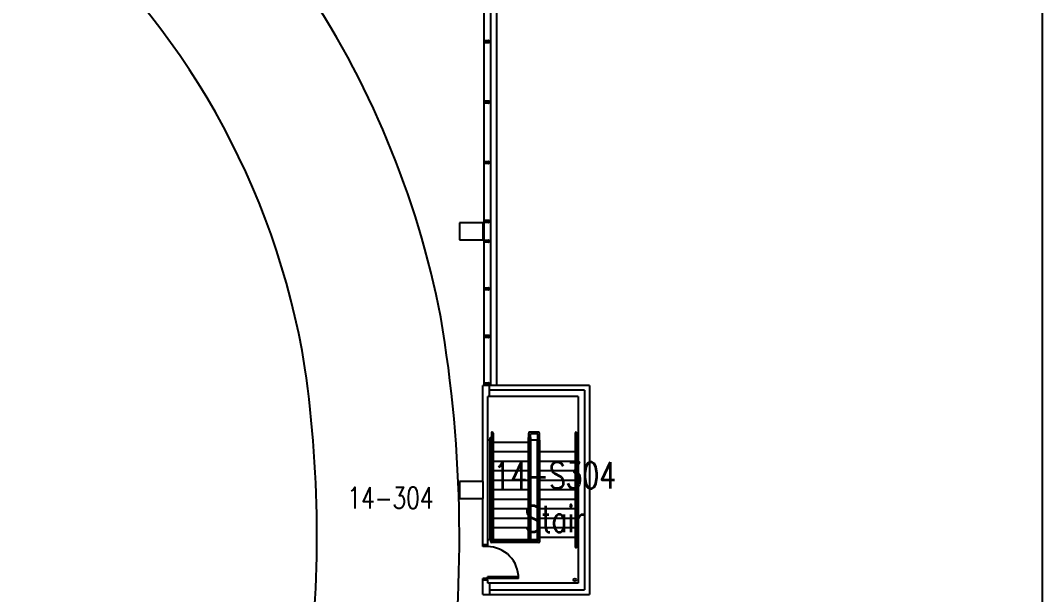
# Model space of a CAD drawing. Extents: x 11182 to 734459, y -1391328 to 152085.
# Drawn here: x 525207 to 555335, y -1339550 to -1322633 of the extents above; entities that cross this region are included whole.
import ezdxf
from ezdxf.enums import TextEntityAlignment as Align

# ---------------------------------------------------------------- set-up
doc = ezdxf.new("R2010")
doc.units = 0
doc.header["$LTSCALE"] = 500
doc.header["$MEASUREMENT"] = 0
doc.layers.add('0_Defpoints', color=106, linetype='CONTINUOUS', plot=False)
for name, color, linetype in [('0_room_data', 7, 'CONTINUOUS'), ('1_Wall_Exist', 251, 'CONTINUOUS'), ('3_Text', 7, 'CONTINUOUS')]:
    doc.layers.add(name, color=color, linetype=linetype)
doc.styles.add('1_200', font='simplex.shx', dxfattribs={"width": 0.75, "height": 460})

# ---------------------------------------------------------------- blocks, each defined once
blk = doc.blocks.new('room_data')
at = {"layer": '3_Text', "style": '1_200', "width": 0.75}
for tag, p in [('ROOMNUM', (0, 0)), ('ROOMUSE', (0, -575))]:
    blk.add_attdef(tag, text='', height=345, dxfattribs=at).set_placement(p, align=Align.MIDDLE_CENTER)

msp = doc.modelspace()

# ---------------------------------------------------------------- linework, layer by layer
at = {"layer": '0_Defpoints'}
msp.add_lwpolyline([(555335, -1382994), (555335, -1288533), (409349, -1288533), (409349, -1382994)], close=True, dxfattribs=at)
at = {"layer": '1_Wall_Exist'}
for p, q in [((539251, -1333387), (539251, -1305893)), ((539066, -1306297), (539066, -1333387)), ((539036, -1323249), (539036, -1323265)), ((539036, -1325029), (539036, -1325045)), ((539036, -1326809), (539036, -1326825)), ((538848, -1328597), (538148, -1328597)), ((538148, -1328597), (538148, -1329097)), ((538848, -1329097), (538848, -1328597)), ((539036, -1328547), (539036, -1328563)), ((538148, -1329097), (538848, -1329097)), ((539036, -1329131), (539036, -1329147)), ((539036, -1330533), (539036, -1330549)), ((539036, -1331935), (539036, -1331951)), ((541978, -1333387), (538832, -1333387)), ((538832, -1336212), (538832, -1333387)), ((539032, -1333717), (539032, -1333387)), ((539036, -1333337), (539036, -1333353)), ((541978, -1333387), (541978, -1339548)), ((538988, -1338088), (538988, -1333717)), ((541648, -1333717), (538988, -1333717)), ((541837, -1333528), (539032, -1333528)), ((541648, -1333717), (541648, -1339217)), ((541837, -1333528), (541837, -1339407)), ((539048, -1334927), (539088, -1334927)), ((539048, -1337932), (539048, -1334927)), ((539088, -1334792), (539088, -1337932)), ((539138, -1334792), (539138, -1337932)), ((540183, -1337932), (540183, -1334927)), ((540183, -1334927), (540190, -1334927)), ((540190, -1337932), (540190, -1334792)), ((540480, -1334767), (540215, -1334767)), ((540240, -1337932), (540240, -1334817)), ((540455, -1334817), (540240, -1334817)), ((540240, -1334927), (540248, -1334927)), ((540248, -1337932), (540248, -1334927)), ((540455, -1337967), (540455, -1334817)), ((540505, -1337992), (540505, -1334792)), ((541558, -1334792), (541558, -1338142)), ((541608, -1334792), (541608, -1338142)), ((539048, -1335002), (539004, -1335002)), ((540183, -1335067), (539138, -1335067)), ((540190, -1335002), (540183, -1335002)), ((540448, -1335002), (540240, -1335002)), ((540448, -1337967), (540448, -1335002)), ((540513, -1338007), (540513, -1335002)), ((541608, -1335002), (541648, -1335002)), ((540183, -1335347), (539138, -1335347)), ((541558, -1335347), (540513, -1335347)), ((540183, -1335627), (539138, -1335627)), ((541558, -1335627), (540513, -1335627)), ((540183, -1335907), (539138, -1335907)), ((541558, -1335907), (540513, -1335907)), ((538848, -1336217), (538148, -1336217)), ((538148, -1336217), (538148, -1336717)), ((538848, -1336717), (538848, -1336217)), ((540183, -1336187), (539138, -1336187)), ((541558, -1336187), (540513, -1336187)), ((538148, -1336717), (538848, -1336717)), ((540183, -1336467), (539138, -1336467)), ((540183, -1336747), (539138, -1336747)), ((541558, -1336467), (540513, -1336467)), ((541558, -1336747), (540513, -1336747)), ((540183, -1337027), (539138, -1337027)), ((541558, -1337027), (540513, -1337027)), ((540183, -1337307), (539138, -1337307)), ((541558, -1337307), (540513, -1337307)), ((540183, -1337587), (539138, -1337587)), ((541558, -1337587), (540513, -1337587)), ((539004, -1337932), (540448, -1337932)), ((541558, -1337867), (540513, -1337867)), ((538988, -1338088), (538832, -1338088)), ((540455, -1337967), (539088, -1337967)), ((540480, -1338017), (539088, -1338017)), ((540500, -1338007), (540513, -1338007)), ((541608, -1338007), (541648, -1338007)), ((538832, -1339548), (538832, -1339078)), ((539886, -1339078), (538832, -1339078)), ((538988, -1339128), (538832, -1339128)), ((538988, -1339217), (538988, -1339128)), ((541648, -1339217), (538988, -1339217)), ((539032, -1339217), (539032, -1339548)), ((539032, -1339407), (541837, -1339407)), ((538832, -1339548), (541978, -1339548))]:
    msp.add_line(p, q, dxfattribs=at)
for points in [[(539042, -1333353), (539000, -1333353), (539000, -1333371, -0.414214), (538999, -1333372), (538998, -1333372), (538998, -1333371), (538995, -1333371, 0.414214), (538994, -1333373), (538994, -1333374, 0.414214), (538995, -1333375), (538998, -1333375), (538998, -1333374), (538999, -1333374, -0.414214), (539000, -1333375), (539000, -1333377), (538872, -1333377), (538872, -1306297)], [(538872, -1323225), (539000, -1323225), (539000, -1323226), (538999, -1323227), (538998, -1323227), (538998, -1323226), (538995, -1323226, 0.414214), (538994, -1323228), (538994, -1323229, 0.414214), (538995, -1323230), (538998, -1323230), (538998, -1323230), (538999, -1323230, -0.414214), (539000, -1323230), (539000, -1323249), (539042, -1323249)], [(539042, -1323265), (539000, -1323265), (539000, -1323283, -0.414214), (538999, -1323284), (538998, -1323284), (538998, -1323283), (538995, -1323283, 0.414214), (538994, -1323285), (538994, -1323286, 0.414214), (538995, -1323287), (538998, -1323287), (538998, -1323286), (538999, -1323286, -0.414214), (539000, -1323287), (539000, -1323289), (538872, -1323289)], [(539036, -1323253), (539035, -1323253), (539034, -1323254), (539034, -1323254), (539034, -1323253), (539033, -1323253), (539033, -1323254), (539033, -1323254), (539032, -1323253), (539032, -1323253), (539031, -1323254), (539031, -1323254), (539030, -1323253), (539030, -1323253), (539030, -1323254), (539029, -1323254), (539029, -1323253), (539029, -1323253), (539028, -1323254), (539028, -1323254), (539027, -1323253), (539027, -1323253), (539026, -1323254), (539026, -1323254), (539026, -1323253), (539025, -1323253), (539025, -1323254), (539025, -1323254), (539024, -1323253), (539024, -1323253), (539023, -1323254), (539023, -1323254), (539022, -1323253), (539022, -1323253), (539022, -1323254), (539021, -1323254), (539021, -1323253), (539021, -1323253), (539020, -1323254), (539020, -1323254), (539020, -1323254, 0.627131), (539020, -1323260), (539021, -1323260), (539021, -1323260), (539021, -1323261), (539022, -1323261), (539022, -1323260), (539022, -1323260), (539023, -1323261), (539023, -1323261), (539024, -1323260), (539024, -1323260), (539025, -1323261), (539025, -1323261), (539025, -1323260), (539026, -1323260), (539026, -1323261), (539026, -1323261), (539027, -1323260), (539027, -1323260), (539028, -1323261), (539028, -1323261), (539029, -1323260), (539029, -1323260), (539029, -1323261), (539030, -1323261), (539030, -1323260), (539030, -1323260), (539031, -1323261), (539031, -1323261), (539032, -1323260), (539032, -1323260), (539033, -1323261), (539033, -1323261), (539033, -1323260), (539034, -1323260), (539034, -1323261), (539034, -1323261), (539035, -1323260), (539035, -1323260), (539036, -1323261)], [(539042, -1323261), (539038, -1323261, -0.414214), (539037, -1323260), (539037, -1323254, -0.414214), (539038, -1323253), (539042, -1323253)], [(539045, -1323287), (539042, -1323288), (539040, -1323287), (539040, -1323286), (539042, -1323286), (539042, -1323227), (539040, -1323227), (539040, -1323227), (539042, -1323226), (539045, -1323226, 1), (539048, -1323227), (539055, -1323230, -0.297334), (539056, -1323231), (539056, -1323232, -0.541623), (539054, -1323233), (539050, -1323232, 0.104064), (539050, -1323231), (539046, -1323231, 0.414214), (539045, -1323232), (539045, -1323256), (539045, -1323257), (539045, -1323257), (539045, -1323281, 0.414214), (539046, -1323282), (539050, -1323282), (539050, -1323282), (539054, -1323280, -0.541623), (539056, -1323281), (539056, -1323282, -0.297334), (539055, -1323283), (539048, -1323287, 1), (539045, -1323287)], [(539066, -1323225), (539042, -1323225), (539042, -1323225, 0.36397), (539042, -1323226), (539045, -1323226), (539048, -1323227), (539064, -1323227), (539064, -1323287), (539048, -1323287, 1.25595), (539045, -1323287)], [(539042, -1323288, 0.36397), (539042, -1323288), (539042, -1323289), (539066, -1323289)], [(538872, -1325005), (539000, -1325005), (539000, -1325006), (538999, -1325007), (538998, -1325007), (538998, -1325006), (538995, -1325006, 0.414214), (538994, -1325008), (538994, -1325009, 0.414214), (538995, -1325010), (538998, -1325010), (538998, -1325010), (538999, -1325010, -0.414214), (539000, -1325010), (539000, -1325029), (539042, -1325029)], [(539066, -1325005), (539042, -1325005), (539042, -1325005, 0.36397), (539042, -1325006), (539045, -1325006), (539048, -1325007), (539064, -1325007), (539064, -1325067), (539048, -1325067, 1.25595), (539045, -1325067), (539042, -1325068, 0.36397), (539042, -1325068), (539042, -1325069), (539066, -1325069)], [(539042, -1325045), (539000, -1325045), (539000, -1325063, -0.414214), (538999, -1325064), (538998, -1325064), (538998, -1325063), (538995, -1325063, 0.414214), (538994, -1325065), (538994, -1325066, 0.414214), (538995, -1325067), (538998, -1325067), (538998, -1325066), (538999, -1325066, -0.414214), (539000, -1325067), (539000, -1325069), (538872, -1325069)], [(539036, -1325033), (539035, -1325033), (539034, -1325034), (539034, -1325034), (539034, -1325033), (539033, -1325033), (539033, -1325034), (539033, -1325034), (539032, -1325033), (539032, -1325033), (539031, -1325034), (539031, -1325034), (539030, -1325033), (539030, -1325033), (539030, -1325034), (539029, -1325034), (539029, -1325033), (539029, -1325033), (539028, -1325034), (539028, -1325034), (539027, -1325033), (539027, -1325033), (539026, -1325034), (539026, -1325034), (539026, -1325033), (539025, -1325033), (539025, -1325034), (539025, -1325034), (539024, -1325033), (539024, -1325033), (539023, -1325034), (539023, -1325034), (539022, -1325033), (539022, -1325033), (539022, -1325034), (539021, -1325034), (539021, -1325033), (539021, -1325033), (539020, -1325034), (539020, -1325034), (539020, -1325034, 0.627131), (539020, -1325040), (539021, -1325040), (539021, -1325040), (539021, -1325041), (539022, -1325041), (539022, -1325040), (539022, -1325040), (539023, -1325041), (539023, -1325041), (539024, -1325040), (539024, -1325040), (539025, -1325041), (539025, -1325041), (539025, -1325040), (539026, -1325040), (539026, -1325041), (539026, -1325041), (539027, -1325040), (539027, -1325040), (539028, -1325041), (539028, -1325041), (539029, -1325040), (539029, -1325040), (539029, -1325041), (539030, -1325041), (539030, -1325040), (539030, -1325040), (539031, -1325041), (539031, -1325041), (539032, -1325040), (539032, -1325040), (539033, -1325041), (539033, -1325041), (539033, -1325040), (539034, -1325040), (539034, -1325041), (539034, -1325041), (539035, -1325040), (539035, -1325040), (539036, -1325041)], [(539042, -1325041), (539038, -1325041, -0.414214), (539037, -1325040), (539037, -1325034, -0.414214), (539038, -1325033), (539042, -1325033)], [(538872, -1326785), (539000, -1326785), (539000, -1326786), (538999, -1326787), (538998, -1326787), (538998, -1326786), (538995, -1326786, 0.414214), (538994, -1326788), (538994, -1326789, 0.414214), (538995, -1326790), (538998, -1326790), (538998, -1326790), (538999, -1326790, -0.414214), (539000, -1326790), (539000, -1326809), (539042, -1326809)], [(539036, -1326813), (539035, -1326813), (539034, -1326814), (539034, -1326814), (539034, -1326813), (539033, -1326813), (539033, -1326814), (539033, -1326814), (539032, -1326813), (539032, -1326813), (539031, -1326814), (539031, -1326814), (539030, -1326813), (539030, -1326813), (539030, -1326814), (539029, -1326814), (539029, -1326813), (539029, -1326813), (539028, -1326814), (539028, -1326814), (539027, -1326813), (539027, -1326813), (539026, -1326814), (539026, -1326814), (539026, -1326813), (539025, -1326813), (539025, -1326814), (539025, -1326814), (539024, -1326813), (539024, -1326813), (539023, -1326814), (539023, -1326814), (539022, -1326813), (539022, -1326813), (539022, -1326814), (539021, -1326814), (539021, -1326813), (539021, -1326813), (539020, -1326814), (539020, -1326814), (539020, -1326814, 0.627131), (539020, -1326820), (539021, -1326820), (539021, -1326820), (539021, -1326821), (539022, -1326821), (539022, -1326820), (539022, -1326820), (539023, -1326821), (539023, -1326821), (539024, -1326820), (539024, -1326820), (539025, -1326821), (539025, -1326821), (539025, -1326820), (539026, -1326820), (539026, -1326821), (539026, -1326821), (539027, -1326820), (539027, -1326820), (539028, -1326821), (539028, -1326821), (539029, -1326820), (539029, -1326820), (539029, -1326821), (539030, -1326821), (539030, -1326820), (539030, -1326820), (539031, -1326821), (539031, -1326821), (539032, -1326820), (539032, -1326820), (539033, -1326821), (539033, -1326821), (539033, -1326820), (539034, -1326820), (539034, -1326821), (539034, -1326821), (539035, -1326820), (539035, -1326820), (539036, -1326821)], [(539042, -1326821), (539038, -1326821, -0.414214), (539037, -1326820), (539037, -1326814, -0.414214), (539038, -1326813), (539042, -1326813)], [(539066, -1326785), (539042, -1326785), (539042, -1326785, 0.36397), (539042, -1326786), (539045, -1326786), (539048, -1326787), (539064, -1326787), (539064, -1326847), (539048, -1326847, 1.25595), (539045, -1326847), (539042, -1326848, 0.36397), (539042, -1326848), (539042, -1326849), (539066, -1326849)], [(539042, -1326825), (539000, -1326825), (539000, -1326843, -0.414214), (538999, -1326844), (538998, -1326844), (538998, -1326843), (538995, -1326843, 0.414214), (538994, -1326845), (538994, -1326846, 0.414214), (538995, -1326847), (538998, -1326847), (538998, -1326846), (538999, -1326846, -0.414214), (539000, -1326847), (539000, -1326849), (538872, -1326849)], [(538872, -1328523), (539000, -1328523), (539000, -1328524), (538999, -1328525), (538998, -1328525), (538998, -1328524), (538995, -1328524, 0.414214), (538994, -1328526), (538994, -1328527, 0.414214), (538995, -1328528), (538998, -1328528), (538998, -1328528), (538999, -1328528, -0.414214), (539000, -1328528), (539000, -1328547), (539042, -1328547)], [(539042, -1328563), (539000, -1328563), (539000, -1328581, -0.414214), (538999, -1328582), (538998, -1328582), (538998, -1328581), (538995, -1328581, 0.414214), (538994, -1328583), (538994, -1328584, 0.414214), (538995, -1328585), (538998, -1328585), (538998, -1328584), (538999, -1328584, -0.414214), (539000, -1328585), (539000, -1328587), (538872, -1328587)], [(539036, -1328551), (539035, -1328551), (539034, -1328552), (539034, -1328552), (539034, -1328551), (539033, -1328551), (539033, -1328552), (539033, -1328552), (539032, -1328551), (539032, -1328551), (539031, -1328552), (539031, -1328552), (539030, -1328551), (539030, -1328551), (539030, -1328552), (539029, -1328552), (539029, -1328551), (539029, -1328551), (539028, -1328552), (539028, -1328552), (539027, -1328551), (539027, -1328551), (539026, -1328552), (539026, -1328552), (539026, -1328551), (539025, -1328551), (539025, -1328552), (539025, -1328552), (539024, -1328551), (539024, -1328551), (539023, -1328552), (539023, -1328552), (539022, -1328551), (539022, -1328551), (539022, -1328552), (539021, -1328552), (539021, -1328551), (539021, -1328551), (539020, -1328552), (539020, -1328552), (539020, -1328552, 0.627131), (539020, -1328558), (539021, -1328558), (539021, -1328558), (539021, -1328559), (539022, -1328559), (539022, -1328558), (539022, -1328558), (539023, -1328559), (539023, -1328559), (539024, -1328558), (539024, -1328558), (539025, -1328559), (539025, -1328559), (539025, -1328558), (539026, -1328558), (539026, -1328559), (539026, -1328559), (539027, -1328558), (539027, -1328558), (539028, -1328559), (539028, -1328559), (539029, -1328558), (539029, -1328558), (539029, -1328559), (539030, -1328559), (539030, -1328558), (539030, -1328558), (539031, -1328559), (539031, -1328559), (539032, -1328558), (539032, -1328558), (539033, -1328559), (539033, -1328559), (539033, -1328558), (539034, -1328558), (539034, -1328559), (539034, -1328559), (539035, -1328558), (539035, -1328558), (539036, -1328559)], [(539042, -1328559), (539038, -1328559, -0.414214), (539037, -1328558), (539037, -1328552, -0.414214), (539038, -1328551), (539042, -1328551)], [(539066, -1328523), (539042, -1328523), (539042, -1328523, 0.36397), (539042, -1328524), (539045, -1328524), (539048, -1328525), (539064, -1328525), (539064, -1328585), (539048, -1328585, 1.25595), (539045, -1328585), (539042, -1328586, 0.36397), (539042, -1328586), (539042, -1328587), (539066, -1328587)], [(538872, -1329107), (539000, -1329107), (539000, -1329108), (538999, -1329109), (538998, -1329109), (538998, -1329108), (538995, -1329108, 0.414214), (538994, -1329110), (538994, -1329111, 0.414214), (538995, -1329112), (538998, -1329112), (538998, -1329112), (538999, -1329112, -0.414214), (539000, -1329112), (539000, -1329131), (539042, -1329131)], [(539042, -1329147), (539000, -1329147), (539000, -1329165, -0.414214), (538999, -1329166), (538998, -1329166), (538998, -1329165), (538995, -1329165, 0.414214), (538994, -1329167), (538994, -1329168, 0.414214), (538995, -1329169), (538998, -1329169), (538998, -1329168), (538999, -1329168, -0.414214), (539000, -1329169), (539000, -1329171), (538872, -1329171)], [(539036, -1329135), (539035, -1329135), (539034, -1329136), (539034, -1329136), (539034, -1329135), (539033, -1329135), (539033, -1329136), (539033, -1329136), (539032, -1329135), (539032, -1329135), (539031, -1329136), (539031, -1329136), (539030, -1329135), (539030, -1329135), (539030, -1329136), (539029, -1329136), (539029, -1329135), (539029, -1329135), (539028, -1329136), (539028, -1329136), (539027, -1329135), (539027, -1329135), (539026, -1329136), (539026, -1329136), (539026, -1329135), (539025, -1329135), (539025, -1329136), (539025, -1329136), (539024, -1329135), (539024, -1329135), (539023, -1329136), (539023, -1329136), (539022, -1329135), (539022, -1329135), (539022, -1329136), (539021, -1329136), (539021, -1329135), (539021, -1329135), (539020, -1329136), (539020, -1329136), (539020, -1329136, 0.627131), (539020, -1329142), (539021, -1329142), (539021, -1329142), (539021, -1329143), (539022, -1329143), (539022, -1329142), (539022, -1329142), (539023, -1329143), (539023, -1329143), (539024, -1329142), (539024, -1329142), (539025, -1329143), (539025, -1329143), (539025, -1329142), (539026, -1329142), (539026, -1329143), (539026, -1329143), (539027, -1329142), (539027, -1329142), (539028, -1329143), (539028, -1329143), (539029, -1329142), (539029, -1329142), (539029, -1329143), (539030, -1329143), (539030, -1329142), (539030, -1329142), (539031, -1329143), (539031, -1329143), (539032, -1329142), (539032, -1329142), (539033, -1329143), (539033, -1329143), (539033, -1329142), (539034, -1329142), (539034, -1329143), (539034, -1329143), (539035, -1329142), (539035, -1329142), (539036, -1329143)], [(539042, -1329143), (539038, -1329143, -0.414214), (539037, -1329142), (539037, -1329136, -0.414214), (539038, -1329135), (539042, -1329135)], [(539066, -1329107), (539042, -1329107), (539042, -1329107, 0.36397), (539042, -1329108), (539045, -1329108), (539048, -1329109), (539064, -1329109), (539064, -1329169), (539048, -1329169, 1.25595), (539045, -1329169), (539042, -1329170, 0.36397), (539042, -1329170), (539042, -1329171), (539066, -1329171)], [(538872, -1330509), (539000, -1330509), (539000, -1330510), (538999, -1330511), (538998, -1330511), (538998, -1330510), (538995, -1330510, 0.414214), (538994, -1330512), (538994, -1330513, 0.414214), (538995, -1330514), (538998, -1330514), (538998, -1330514), (538999, -1330514, -0.414214), (539000, -1330514), (539000, -1330533), (539042, -1330533)], [(539042, -1330549), (539000, -1330549), (539000, -1330567, -0.414214), (538999, -1330568), (538998, -1330568), (538998, -1330567), (538995, -1330567, 0.414214), (538994, -1330569), (538994, -1330570, 0.414214), (538995, -1330571), (538998, -1330571), (538998, -1330570), (538999, -1330570, -0.414214), (539000, -1330571), (539000, -1330573), (538872, -1330573)], [(539036, -1330537), (539035, -1330537), (539034, -1330538), (539034, -1330538), (539034, -1330537), (539033, -1330537), (539033, -1330538), (539033, -1330538), (539032, -1330537), (539032, -1330537), (539031, -1330538), (539031, -1330538), (539030, -1330537), (539030, -1330537), (539030, -1330538), (539029, -1330538), (539029, -1330537), (539029, -1330537), (539028, -1330538), (539028, -1330538), (539027, -1330537), (539027, -1330537), (539026, -1330538), (539026, -1330538), (539026, -1330537), (539025, -1330537), (539025, -1330538), (539025, -1330538), (539024, -1330537), (539024, -1330537), (539023, -1330538), (539023, -1330538), (539022, -1330537), (539022, -1330537), (539022, -1330538), (539021, -1330538), (539021, -1330537), (539021, -1330537), (539020, -1330538), (539020, -1330538), (539020, -1330538, 0.627131), (539020, -1330544), (539021, -1330544), (539021, -1330544), (539021, -1330545), (539022, -1330545), (539022, -1330544), (539022, -1330544), (539023, -1330545), (539023, -1330545), (539024, -1330544), (539024, -1330544), (539025, -1330545), (539025, -1330545), (539025, -1330544), (539026, -1330544), (539026, -1330545), (539026, -1330545), (539027, -1330544), (539027, -1330544), (539028, -1330545), (539028, -1330545), (539029, -1330544), (539029, -1330544), (539029, -1330545), (539030, -1330545), (539030, -1330544), (539030, -1330544), (539031, -1330545), (539031, -1330545), (539032, -1330544), (539032, -1330544), (539033, -1330545), (539033, -1330545), (539033, -1330544), (539034, -1330544), (539034, -1330545), (539034, -1330545), (539035, -1330544), (539035, -1330544), (539036, -1330545)], [(539042, -1330545), (539038, -1330545, -0.414214), (539037, -1330544), (539037, -1330538, -0.414214), (539038, -1330537), (539042, -1330537)], [(539066, -1330509), (539042, -1330509), (539042, -1330509, 0.36397), (539042, -1330510), (539045, -1330510), (539048, -1330511), (539064, -1330511), (539064, -1330571), (539048, -1330571, 1.25595), (539045, -1330571), (539042, -1330572, 0.36397), (539042, -1330572), (539042, -1330573), (539066, -1330573)], [(538872, -1331911), (539000, -1331911), (539000, -1331912), (538999, -1331913), (538998, -1331913), (538998, -1331912), (538995, -1331912, 0.414214), (538994, -1331914), (538994, -1331915, 0.414214), (538995, -1331916), (538998, -1331916), (538998, -1331916), (538999, -1331916, -0.414214), (539000, -1331916), (539000, -1331935), (539042, -1331935)], [(539066, -1331911), (539042, -1331911), (539042, -1331911, 0.36397), (539042, -1331912), (539045, -1331912), (539048, -1331913), (539064, -1331913), (539064, -1331973), (539048, -1331973, 1.25595), (539045, -1331973), (539042, -1331974, 0.36397), (539042, -1331974), (539042, -1331975), (539066, -1331975)], [(539042, -1331951), (539000, -1331951), (539000, -1331969, -0.414214), (538999, -1331970), (538998, -1331970), (538998, -1331969), (538995, -1331969, 0.414214), (538994, -1331971), (538994, -1331972, 0.414214), (538995, -1331973), (538998, -1331973), (538998, -1331972), (538999, -1331972, -0.414214), (539000, -1331973), (539000, -1331975), (538872, -1331975)], [(539036, -1331939), (539035, -1331939), (539034, -1331940), (539034, -1331940), (539034, -1331939), (539033, -1331939), (539033, -1331940), (539033, -1331940), (539032, -1331939), (539032, -1331939), (539031, -1331940), (539031, -1331940), (539030, -1331939), (539030, -1331939), (539030, -1331940), (539029, -1331940), (539029, -1331939), (539029, -1331939), (539028, -1331940), (539028, -1331940), (539027, -1331939), (539027, -1331939), (539026, -1331940), (539026, -1331940), (539026, -1331939), (539025, -1331939), (539025, -1331940), (539025, -1331940), (539024, -1331939), (539024, -1331939), (539023, -1331940), (539023, -1331940), (539022, -1331939), (539022, -1331939), (539022, -1331940), (539021, -1331940), (539021, -1331939), (539021, -1331939), (539020, -1331940), (539020, -1331940), (539020, -1331940, 0.627131), (539020, -1331946), (539021, -1331946), (539021, -1331946), (539021, -1331947), (539022, -1331947), (539022, -1331946), (539022, -1331946), (539023, -1331947), (539023, -1331947), (539024, -1331946), (539024, -1331946), (539025, -1331947), (539025, -1331947), (539025, -1331946), (539026, -1331946), (539026, -1331947), (539026, -1331947), (539027, -1331946), (539027, -1331946), (539028, -1331947), (539028, -1331947), (539029, -1331946), (539029, -1331946), (539029, -1331947), (539030, -1331947), (539030, -1331946), (539030, -1331946), (539031, -1331947), (539031, -1331947), (539032, -1331946), (539032, -1331946), (539033, -1331947), (539033, -1331947), (539033, -1331946), (539034, -1331946), (539034, -1331947), (539034, -1331947), (539035, -1331946), (539035, -1331946), (539036, -1331947)], [(539042, -1331947), (539038, -1331947, -0.414214), (539037, -1331946), (539037, -1331940, -0.414214), (539038, -1331939), (539042, -1331939)], [(538872, -1333313), (539000, -1333313), (539000, -1333314), (538999, -1333315), (538998, -1333315), (538998, -1333314), (538995, -1333314, 0.414214), (538994, -1333316), (538994, -1333317, 0.414214), (538995, -1333318), (538998, -1333318), (538998, -1333318), (538999, -1333318, -0.414214), (539000, -1333318), (539000, -1333337), (539042, -1333337)], [(539036, -1333341), (539035, -1333341), (539034, -1333342), (539034, -1333342), (539034, -1333341), (539033, -1333341), (539033, -1333342), (539033, -1333342), (539032, -1333341), (539032, -1333341), (539031, -1333342), (539031, -1333342), (539030, -1333341), (539030, -1333341), (539030, -1333342), (539029, -1333342), (539029, -1333341), (539029, -1333341), (539028, -1333342), (539028, -1333342), (539027, -1333341), (539027, -1333341), (539026, -1333342), (539026, -1333342), (539026, -1333341), (539025, -1333341), (539025, -1333342), (539025, -1333342), (539024, -1333341), (539024, -1333341), (539023, -1333342), (539023, -1333342), (539022, -1333341), (539022, -1333341), (539022, -1333342), (539021, -1333342), (539021, -1333341), (539021, -1333341), (539020, -1333342), (539020, -1333342), (539020, -1333342, 0.627131), (539020, -1333348), (539021, -1333348), (539021, -1333348), (539021, -1333349), (539022, -1333349), (539022, -1333348), (539022, -1333348), (539023, -1333349), (539023, -1333349), (539024, -1333348), (539024, -1333348), (539025, -1333349), (539025, -1333349), (539025, -1333348), (539026, -1333348), (539026, -1333349), (539026, -1333349), (539027, -1333348), (539027, -1333348), (539028, -1333349), (539028, -1333349), (539029, -1333348), (539029, -1333348), (539029, -1333349), (539030, -1333349), (539030, -1333348), (539030, -1333348), (539031, -1333349), (539031, -1333349), (539032, -1333348), (539032, -1333348), (539033, -1333349), (539033, -1333349), (539033, -1333348), (539034, -1333348), (539034, -1333349), (539034, -1333349), (539035, -1333348), (539035, -1333348), (539036, -1333349)], [(539042, -1333349), (539038, -1333349, -0.414214), (539037, -1333348), (539037, -1333342, -0.414214), (539038, -1333341), (539042, -1333341)], [(539066, -1333313), (539042, -1333313), (539042, -1333313, 0.36397), (539042, -1333314), (539045, -1333314), (539048, -1333315), (539064, -1333315), (539064, -1333375), (539048, -1333375, 1.25595), (539045, -1333375), (539042, -1333376, 0.36397), (539042, -1333376), (539042, -1333377), (539066, -1333377)]]:
    msp.add_lwpolyline(points, format="xyb", dxfattribs=at)
for points in [[(538991, -1323283), (538991, -1323286), (538875, -1323286), (538875, -1323228), (538991, -1323228), (538991, -1323231, 0.414214), (538993, -1323234), (538997, -1323234), (538997, -1323280), (538993, -1323280, 0.414214)], [(539014, -1323261, -0.414214), (539013, -1323262), (539001, -1323262, -0.414214), (539000, -1323261), (539000, -1323253, -0.414214), (539001, -1323252), (539013, -1323252, -0.414214), (539014, -1323253)], [(539050, -1325062, 0.104064), (539050, -1325062), (539054, -1325060, -0.541623), (539056, -1325061), (539056, -1325062, -0.297334), (539055, -1325063), (539048, -1325067, 1), (539045, -1325067), (539042, -1325068), (539040, -1325067), (539040, -1325066), (539042, -1325066), (539042, -1325007), (539040, -1325007), (539040, -1325007), (539042, -1325006), (539045, -1325006, 1), (539048, -1325007), (539055, -1325010, -0.297334), (539056, -1325011), (539056, -1325012, -0.541623), (539054, -1325013), (539050, -1325012, 0.104064), (539050, -1325011), (539046, -1325011, 0.414214), (539045, -1325012), (539045, -1325036), (539045, -1325037), (539045, -1325037), (539045, -1325061, 0.414214), (539046, -1325062)], [(538991, -1325063), (538991, -1325066), (538875, -1325066), (538875, -1325008), (538991, -1325008), (538991, -1325011, 0.414214), (538993, -1325014), (538997, -1325014), (538997, -1325060), (538993, -1325060, 0.414214)], [(539014, -1325041, -0.414214), (539013, -1325042), (539001, -1325042, -0.414214), (539000, -1325041), (539000, -1325033, -0.414214), (539001, -1325032), (539013, -1325032, -0.414214), (539014, -1325033)], [(538991, -1326843), (538991, -1326846), (538875, -1326846), (538875, -1326788), (538991, -1326788), (538991, -1326791, 0.414214), (538993, -1326794), (538997, -1326794), (538997, -1326840), (538993, -1326840, 0.414214)], [(539014, -1326821, -0.414214), (539013, -1326822), (539001, -1326822, -0.414214), (539000, -1326821), (539000, -1326813, -0.414214), (539001, -1326812), (539013, -1326812, -0.414214), (539014, -1326813)], [(539050, -1326842, 0.104064), (539050, -1326842), (539054, -1326840, -0.541623), (539056, -1326841), (539056, -1326842, -0.297334), (539055, -1326843), (539048, -1326847, 1), (539045, -1326847), (539042, -1326848), (539040, -1326847), (539040, -1326846), (539042, -1326846), (539042, -1326787), (539040, -1326787), (539040, -1326787), (539042, -1326786), (539045, -1326786, 1), (539048, -1326787), (539055, -1326790, -0.297334), (539056, -1326791), (539056, -1326792, -0.541623), (539054, -1326793), (539050, -1326792, 0.104064), (539050, -1326791), (539046, -1326791, 0.414214), (539045, -1326792), (539045, -1326816), (539045, -1326817), (539045, -1326817), (539045, -1326841, 0.414214), (539046, -1326842)], [(538991, -1328581), (538991, -1328584), (538875, -1328584), (538875, -1328526), (538991, -1328526), (538991, -1328529, 0.414214), (538993, -1328532), (538997, -1328532), (538997, -1328578), (538993, -1328578, 0.414214)], [(539014, -1328559, -0.414214), (539013, -1328560), (539001, -1328560, -0.414214), (539000, -1328559), (539000, -1328551, -0.414214), (539001, -1328550), (539013, -1328550, -0.414214), (539014, -1328551)], [(539050, -1328580, 0.104064), (539050, -1328580), (539054, -1328578, -0.541623), (539056, -1328579), (539056, -1328580, -0.297334), (539055, -1328581), (539048, -1328585, 1), (539045, -1328585), (539042, -1328586), (539040, -1328585), (539040, -1328584), (539042, -1328584), (539042, -1328525), (539040, -1328525), (539040, -1328525), (539042, -1328524), (539045, -1328524, 1), (539048, -1328525), (539055, -1328528, -0.297334), (539056, -1328529), (539056, -1328530, -0.541623), (539054, -1328531), (539050, -1328530, 0.104064), (539050, -1328529), (539046, -1328529, 0.414214), (539045, -1328530), (539045, -1328554), (539045, -1328555), (539045, -1328555), (539045, -1328579, 0.414214), (539046, -1328580)], [(538991, -1329165), (538991, -1329168), (538875, -1329168), (538875, -1329110), (538991, -1329110), (538991, -1329113, 0.414214), (538993, -1329116), (538997, -1329116), (538997, -1329162), (538993, -1329162, 0.414214)], [(539014, -1329143, -0.414214), (539013, -1329144), (539001, -1329144, -0.414214), (539000, -1329143), (539000, -1329135, -0.414214), (539001, -1329134), (539013, -1329134, -0.414214), (539014, -1329135)], [(539050, -1329164, 0.104064), (539050, -1329164), (539054, -1329162, -0.541623), (539056, -1329163), (539056, -1329164, -0.297334), (539055, -1329165), (539048, -1329169, 1), (539045, -1329169), (539042, -1329170), (539040, -1329169), (539040, -1329168), (539042, -1329168), (539042, -1329109), (539040, -1329109), (539040, -1329109), (539042, -1329108), (539045, -1329108, 1), (539048, -1329109), (539055, -1329112, -0.297334), (539056, -1329113), (539056, -1329114, -0.541623), (539054, -1329115), (539050, -1329114, 0.104064), (539050, -1329113), (539046, -1329113, 0.414214), (539045, -1329114), (539045, -1329138), (539045, -1329139), (539045, -1329139), (539045, -1329163, 0.414214), (539046, -1329164)], [(538991, -1330567), (538991, -1330570), (538875, -1330570), (538875, -1330512), (538991, -1330512), (538991, -1330515, 0.414214), (538993, -1330518), (538997, -1330518), (538997, -1330564), (538993, -1330564, 0.414214)], [(539014, -1330545, -0.414214), (539013, -1330546), (539001, -1330546, -0.414214), (539000, -1330545), (539000, -1330537, -0.414214), (539001, -1330536), (539013, -1330536, -0.414214), (539014, -1330537)], [(539050, -1330566, 0.104064), (539050, -1330566), (539054, -1330564, -0.541623), (539056, -1330565), (539056, -1330566, -0.297334), (539055, -1330567), (539048, -1330571, 1), (539045, -1330571), (539042, -1330572), (539040, -1330571), (539040, -1330570), (539042, -1330570), (539042, -1330511), (539040, -1330511), (539040, -1330511), (539042, -1330510), (539045, -1330510, 1), (539048, -1330511), (539055, -1330514, -0.297334), (539056, -1330515), (539056, -1330516, -0.541623), (539054, -1330517), (539050, -1330516, 0.104064), (539050, -1330515), (539046, -1330515, 0.414214), (539045, -1330516), (539045, -1330540), (539045, -1330541), (539045, -1330541), (539045, -1330565, 0.414214), (539046, -1330566)], [(538991, -1331969), (538991, -1331972), (538875, -1331972), (538875, -1331914), (538991, -1331914), (538991, -1331917, 0.414214), (538993, -1331920), (538997, -1331920), (538997, -1331966), (538993, -1331966, 0.414214)], [(539050, -1331968, 0.104064), (539050, -1331968), (539054, -1331966, -0.541623), (539056, -1331967), (539056, -1331968, -0.297334), (539055, -1331969), (539048, -1331973, 1), (539045, -1331973), (539042, -1331974), (539040, -1331973), (539040, -1331972), (539042, -1331972), (539042, -1331913), (539040, -1331913), (539040, -1331913), (539042, -1331912), (539045, -1331912, 1), (539048, -1331913), (539055, -1331916, -0.297334), (539056, -1331917), (539056, -1331918, -0.541623), (539054, -1331919), (539050, -1331918, 0.104064), (539050, -1331917), (539046, -1331917, 0.414214), (539045, -1331918), (539045, -1331942), (539045, -1331943), (539045, -1331943), (539045, -1331967, 0.414214), (539046, -1331968)], [(539014, -1331947, -0.414214), (539013, -1331948), (539001, -1331948, -0.414214), (539000, -1331947), (539000, -1331939, -0.414214), (539001, -1331938), (539013, -1331938, -0.414214), (539014, -1331939)], [(538991, -1333371), (538991, -1333374), (538875, -1333374), (538875, -1333316), (538991, -1333316), (538991, -1333319, 0.414214), (538993, -1333322), (538997, -1333322), (538997, -1333368), (538993, -1333368, 0.414214)], [(539014, -1333349, -0.414214), (539013, -1333350), (539001, -1333350, -0.414214), (539000, -1333349), (539000, -1333341, -0.414214), (539001, -1333340), (539013, -1333340, -0.414214), (539014, -1333341)], [(539050, -1333370, 0.104064), (539050, -1333370), (539054, -1333368, -0.541623), (539056, -1333369), (539056, -1333370, -0.297334), (539055, -1333371), (539048, -1333375, 1), (539045, -1333375), (539042, -1333376), (539040, -1333375), (539040, -1333374), (539042, -1333374), (539042, -1333315), (539040, -1333315), (539040, -1333315), (539042, -1333314), (539045, -1333314, 1), (539048, -1333315), (539055, -1333318, -0.297334), (539056, -1333319), (539056, -1333320, -0.541623), (539054, -1333321), (539050, -1333320, 0.104064), (539050, -1333319), (539046, -1333319, 0.414214), (539045, -1333320), (539045, -1333344), (539045, -1333345), (539045, -1333345), (539045, -1333369, 0.414214), (539046, -1333370)]]:
    msp.add_lwpolyline(points, format="xyb", close=True, dxfattribs=at)
for points in [[(538832, -1338138), (538832, -1336712)], [(538972, -1338088), (538972, -1338138), (538832, -1338138)], [(538972, -1339128), (538972, -1339028)], [(539886, -1339078), (539886, -1339028), (538972, -1339028)]]:
    msp.add_lwpolyline(points, dxfattribs=at)
msp.add_circle((541548, -1339117), 37.5, dxfattribs=at)
for centre, radius, start, end in [((511311, -1336468), 22573, 9.1846, 89.4257), ((511311, -1336468), 26773, 10.9573, 57.467), ((499649, -1337866), 38497, 351.7516, 9.6995), ((498929, -1337814), 35017, 351.8751, 8.1249), ((539113, -1334792), 25, 0, 180), ((540215, -1334792), 25, 90, 180), ((540480, -1334792), 25, 0, 90), ((541583, -1334792), 25, 0, 180), ((538972, -1339052), 914, 358.3699, 90.0232), ((539088, -1337992), 25, 90, 270), ((540480, -1337992), 25, 270, 0), ((541583, -1338142), 25, 180, 0)]:
    msp.add_arc(centre, radius, start, end, dxfattribs=at)

# ---------------------------------------------------------------- block references
at = {"layer": '0_room_data', "xscale": 2.232748802166406, "yscale": 2.232748802166406, "zscale": 2.232748802166406}
msp.add_blockref('room_data', (540956, -1336039), dxfattribs=at).add_auto_attribs({'ROOMNUM': '14-S304', 'ROOMUSE': 'Stair'})

# ---------------------------------------------------------------- texts
at = {"layer": '3_Text', "style": '1_200', "width": 0.75}
msp.add_text('14-304', height=626.8, dxfattribs=at).set_placement((534844, -1337016))

doc.saveas('drawing.dxf')
